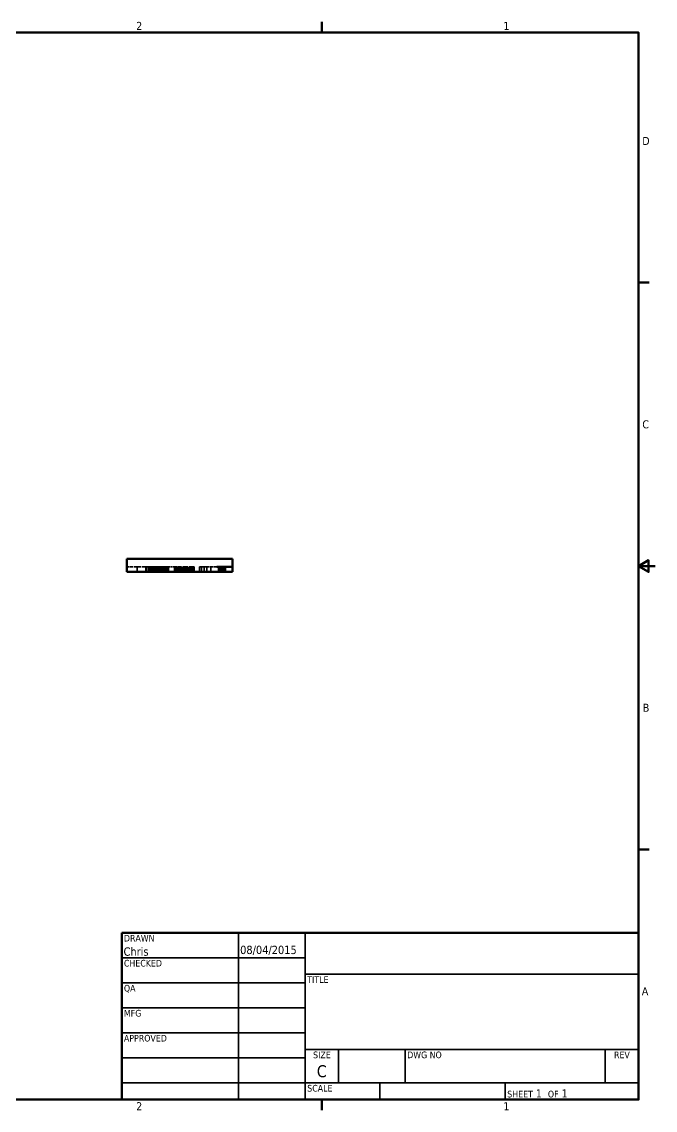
# Model space of a CAD drawing. Header units: millimetres. Extents: x 13 to 546, y 6 to 425.
# Drawn here: x 304.7 to 546.1, y 8.6 to 423.2 of the extents above; entities that cross this region are included whole.
import ezdxf
from ezdxf.enums import TextEntityAlignment as Align

# ---------------------------------------------------------------- set-up
doc = ezdxf.new("R2010")
doc.units = ezdxf.units.MM
doc.linetypes.add('DASHED', pattern=[0.2067, 0.1654, -0.0413])
for name, color, linetype, lineweight in [('Border (ANSI)', 7, 'Continuous', 70), ('Hidden (ANSI)', 7, 'DASHED', 35), ('Title (ANSI)', 7, 'Continuous', 50), ('Visible (ANSI)', 7, 'Continuous', 50)]:
    doc.layers.add(name, color=color, linetype=linetype, lineweight=lineweight)
doc.styles.add('Note Text (ANSI)', font='tahoma_1.ttf')
doc.styles.add('Text Style30', font='tahoma_1.ttf')
doc.styles.add('Text Style38', font='tahoma_1.ttf')
doc.styles.add('Text Style39', font='tahoma_1.ttf')

# ---------------------------------------------------------------- blocks, each defined once
blk = doc.blocks.new('Borders Default Border')
at = {"layer": 'Border (ANSI)'}
for p, q in [((419.1, 419.1), (419.1, 423.16)), ((539.75, 323.85), (543.81, 323.85)), ((539.75, 107.95), (543.81, 107.95)), ((419.1, 12.7), (419.1, 8.64))]:
    blk.add_line(p, q, dxfattribs=at)
at = {"layer": 'Border (ANSI)', "flags": 128}
for points in [[(19.05, 12.7), (19.05, 419.1), (539.75, 419.1), (539.75, 12.7), (19.05, 12.7)], [(546.1, 215.9), (539.75, 215.9), (543.56, 218.1), (543.56, 213.7), (539.75, 215.9)]]:
    blk.add_lwpolyline(points, dxfattribs=at)
at = {"layer": 'Border (ANSI)', "char_height": 3.05, "attachment_point": 7, "style": 'Note Text (ANSI)'}
for s, insert in [('2', (348.33, 420.12)), ('1', (488.26, 420.12)), ('D', (541.17, 376.3)), ('C', (541.17, 268.3)), ('B', (541.36, 160.4)), ('A', (540.99, 52.45)), ('2', (348.33, 8.64)), ('1', (488.26, 8.64))]:
    blk.add_mtext(s, dxfattribs=dict(at, insert=insert))
blk = doc.blocks.new('Title Blocks ANSI - Large')
at = {"layer": 'Title (ANSI)'}
for p, q in [((127, 189.23), (127, 125.73)), ((323.85, 189.23), (127, 189.23)), ((323.85, 125.73), (323.85, 189.23)), ((127, 125.73), (323.85, 125.73))]:
    blk.add_line(p, q, dxfattribs=at)
at = {"layer": 'Title (ANSI)', "lineweight": 35}
for p, q in [((171.45, 125.73), (171.45, 189.23)), ((196.85, 125.73), (196.85, 189.23)), ((127, 179.7), (196.85, 179.7)), ((127, 170.18), (196.85, 170.18)), ((196.85, 173.48), (323.85, 173.48)), ((127, 160.65), (196.85, 160.65)), ((127, 151.13), (196.85, 151.13)), ((127, 141.6), (196.85, 141.6)), ((323.85, 144.78), (196.85, 144.78)), ((209.55, 132.08), (209.55, 144.78)), ((234.95, 132.08), (234.95, 144.78)), ((311.15, 132.08), (311.15, 144.78)), ((196.85, 132.08), (127, 132.08)), ((323.85, 132.08), (196.85, 132.08)), ((225.3, 132.08), (225.3, 125.73)), ((273.05, 132.08), (273.05, 125.73))]:
    blk.add_line(p, q, dxfattribs=at)
at = {"layer": 'Title (ANSI)', "style": 'Text Style38'}
for s, p in [('DRAWN', (127.76, 188.47)), ('CHECKED', (127.76, 178.94)), ('TITLE', (197.61, 172.72)), ('QA', (127.76, 169.42)), ('MFG', (127.76, 159.89)), ('APPROVED', (127.76, 150.37)), ('DWG NO', (235.71, 144.02)), ('SCALE', (197.61, 131.32))]:
    blk.add_text(s, height=2.54, dxfattribs=at).set_placement(p, align=Align.TOP_LEFT)
for s, p in [('SIZE', (203.2, 144.02)), ('REV', (317.5, 144.02))]:
    blk.add_text(s, height=2.54, dxfattribs=at).set_placement(p, align=Align.TOP_CENTER)
at = {"layer": 'Title (ANSI)', "insert": (273.81, 126.49), "char_height": 3.048, "attachment_point": 7, "style": 'Note Text (ANSI)'}
blk.add_mtext('\\fTahoma|b0|i0;\\H2.5400;SHEET\\fTahoma|b0|i0;\\H3.0480; 1  \\fTahoma|b0|i0;\\H2.5400;OF\\fTahoma|b0|i0;\\H3.0480; 1 ', dxfattribs=at)
at = {"layer": 'Title (ANSI)'}
for tag, p, height, style in [('AUTHOR_001', (127.62, 180.52), 3.17, 'Text Style39'), ('CREATION_DATE_001', (172.04, 181.16), 3.17, 'Text Style39'), ('Sheet_Size_001', (201.26, 134.24), 4.57, 'Text Style30')]:
    blk.add_attdef(tag, p, '', height=height, dxfattribs=dict(at, style=style))
at = {"layer": 'Title (ANSI)', "style": 'Text Style39'}
for tag, p in [('COMPANY', (260.35, 181.36)), ('REVISION_NUMBER', (317.5, 136.52))]:
    blk.add_attdef(tag, text='', height=3.17, dxfattribs=at).set_placement(p, align=Align.MIDDLE_CENTER)
at = {"layer": 'Title (ANSI)'}
for tag, height, style, p in [('CHECKED_BY', 3.17, 'Text Style39', (127.76, 170.94)), ('CHECKED_DATE', 3.17, 'Text Style39', (172.21, 170.94)), ('MFG_APPROVED_BY', 3.17, 'Text Style39', (127.76, 151.89)), ('MFG_APPROVED_DATE', 3.17, 'Text Style39', (172.21, 151.89)), ('ENG_APPROVED_BY', 3.17, 'Text Style39', (127.76, 142.37)), ('ENG_APPROVAL_DATE', 3.17, 'Text Style39', (172.21, 142.37)), ('PART_NUMBER', 4.57, 'Text Style30', (235.71, 132.84))]:
    blk.add_attdef(tag, text='', height=height, dxfattribs=dict(at, style=style)).set_placement(p, align=Align.BOTTOM_LEFT)
at = {"layer": 'Title (ANSI)', "style": 'Text Style30'}
blk.add_attdef('TITLE', text='', height=4.57, dxfattribs=at).set_placement((197.61, 158.06), align=Align.MIDDLE_LEFT)

msp = doc.modelspace()

# ---------------------------------------------------------------- linework, layer by layer
at = {"layer": 'Hidden (ANSI)', "ltscale": 7.555916}
msp.add_line((348.75, 215.67), (344.78, 215.67), dxfattribs=at)
at = {"layer": 'Hidden (ANSI)', "ltscale": 8.85047}
msp.add_line((352.02, 215.67), (348.75, 215.67), dxfattribs=at)
at = {"layer": 'Hidden (ANSI)', "ltscale": 3.809293}
for p, q in [((348.75, 213.67), (348.75, 215.67)), ((352.02, 213.67), (352.02, 215.67)), ((352.2, 213.67), (352.2, 215.67)), ((353.03, 213.67), (353.03, 215.67)), ((353.05, 213.67), (353.05, 215.67)), ((353.09, 213.67), (353.09, 215.67)), ((353.17, 213.67), (353.17, 215.67)), ((353.17, 213.67), (353.17, 215.67)), ((353.24, 213.67), (353.24, 215.67)), ((353.25, 213.67), (353.25, 215.67)), ((353.27, 213.67), (353.27, 215.67)), ((353.28, 213.67), (353.28, 215.67)), ((353.31, 213.67), (353.31, 215.67)), ((353.35, 213.67), (353.35, 215.67)), ((353.42, 213.67), (353.42, 215.67)), ((353.47, 213.67), (353.47, 215.67)), ((353.59, 213.67), (353.59, 215.67)), ((353.71, 213.67), (353.71, 215.67)), ((353.71, 213.67), (353.71, 215.67)), ((353.82, 213.67), (353.82, 215.67)), ((353.93, 213.67), (353.93, 215.67)), ((354, 213.67), (354, 215.67)), ((354.02, 213.67), (354.02, 215.67)), ((354.24, 213.67), (354.24, 215.67)), ((354.34, 213.67), (354.34, 215.67)), ((354.36, 213.67), (354.36, 215.67)), ((354.57, 213.67), (354.57, 215.67)), ((354.58, 213.67), (354.58, 215.67)), ((354.6, 213.67), (354.6, 215.67)), ((354.6, 213.67), (354.6, 215.67)), ((354.65, 213.67), (354.65, 215.67)), ((354.71, 213.67), (354.71, 215.67)), ((354.73, 213.67), (354.73, 215.67)), ((354.74, 213.67), (354.74, 215.67)), ((354.79, 213.67), (354.79, 215.67)), ((354.87, 213.67), (354.87, 215.67)), ((354.88, 213.67), (354.88, 215.67)), ((354.97, 213.67), (354.97, 215.67)), ((355, 213.67), (355, 215.67)), ((355.02, 213.67), (355.02, 215.67)), ((355.16, 213.67), (355.16, 215.67)), ((355.18, 213.67), (355.18, 215.67)), ((355.23, 213.67), (355.23, 215.67)), ((355.35, 213.67), (355.35, 215.67)), ((355.36, 213.67), (355.36, 215.67)), ((355.43, 213.67), (355.43, 215.67)), ((355.46, 213.67), (355.46, 215.67)), ((355.48, 213.67), (355.48, 215.67)), ((355.57, 213.67), (355.57, 215.67)), ((355.68, 213.67), (355.68, 215.67)), ((355.79, 213.67), (355.79, 215.67)), ((355.87, 213.67), (355.87, 215.67)), ((355.89, 213.67), (355.89, 215.67)), ((355.94, 213.67), (355.94, 215.67)), ((355.95, 213.67), (355.95, 215.67)), ((355.99, 213.67), (355.99, 215.67)), ((356.01, 213.67), (356.01, 215.67)), ((356.05, 213.67), (356.05, 215.67)), ((356.06, 213.67), (356.06, 215.67)), ((356.18, 213.67), (356.18, 215.67)), ((356.29, 213.67), (356.29, 215.67)), ((356.31, 213.67), (356.31, 215.67)), ((356.31, 213.67), (356.31, 215.67)), ((356.36, 213.67), (356.36, 215.67)), ((356.43, 213.67), (356.43, 215.67)), ((356.5, 213.67), (356.5, 215.67)), ((356.51, 213.67), (356.51, 215.67)), ((356.64, 213.67), (356.64, 215.67)), ((356.68, 213.67), (356.68, 215.67)), ((356.77, 213.67), (356.77, 215.67)), ((356.78, 213.67), (356.78, 215.67)), ((357.01, 213.67), (357.01, 215.67)), ((357.02, 213.67), (357.02, 215.67)), ((357.1, 213.67), (357.1, 215.67)), ((357.13, 213.67), (357.13, 215.67)), ((357.22, 213.67), (357.22, 215.67)), ((357.24, 213.67), (357.24, 215.67)), ((357.26, 213.67), (357.26, 215.67)), ((357.42, 213.67), (357.42, 215.67)), ((357.5, 213.67), (357.5, 215.67)), ((357.54, 213.67), (357.54, 215.67)), ((357.55, 213.67), (357.55, 215.67)), ((357.59, 213.67), (357.59, 215.67)), ((357.63, 213.67), (357.63, 215.67)), ((357.65, 213.67), (357.65, 215.67)), ((357.67, 213.67), (357.67, 215.67)), ((357.68, 213.67), (357.68, 215.67)), ((357.8, 213.67), (357.8, 215.67)), ((357.83, 213.67), (357.83, 215.67)), ((357.92, 213.67), (357.92, 215.67)), ((357.94, 213.67), (357.94, 215.67)), ((358.04, 213.67), (358.04, 215.67)), ((358.08, 213.67), (358.08, 215.67)), ((358.24, 213.67), (358.24, 215.67)), ((358.28, 213.67), (358.28, 215.67)), ((358.33, 213.67), (358.33, 215.67)), ((358.36, 213.67), (358.36, 215.67)), ((358.37, 213.67), (358.37, 215.67)), ((358.4, 213.67), (358.4, 215.67)), ((358.54, 213.67), (358.54, 215.67)), ((358.64, 213.67), (358.64, 215.67)), ((358.65, 213.67), (358.65, 215.67)), ((358.71, 213.67), (358.71, 215.67)), ((358.74, 213.67), (358.74, 215.67)), ((358.78, 213.67), (358.78, 215.67)), ((358.82, 213.67), (358.82, 215.67)), ((358.84, 213.67), (358.84, 215.67)), ((358.9, 213.67), (358.9, 215.67)), ((358.96, 213.67), (358.96, 215.67)), ((359.03, 213.67), (359.03, 215.67)), ((359.08, 213.67), (359.08, 215.67)), ((359.1, 213.67), (359.1, 215.67)), ((359.12, 213.67), (359.12, 215.67)), ((359.13, 213.67), (359.13, 215.67)), ((359.14, 213.67), (359.14, 215.67)), ((359.24, 213.67), (359.24, 215.67)), ((359.33, 213.67), (359.33, 215.67)), ((359.52, 213.67), (359.52, 215.67)), ((359.58, 213.67), (359.58, 215.67)), ((359.64, 213.67), (359.64, 215.67)), ((359.67, 213.67), (359.67, 215.67)), ((359.84, 213.67), (359.84, 215.67)), ((359.85, 213.67), (359.85, 215.67)), ((359.87, 213.67), (359.87, 215.67)), ((359.94, 213.67), (359.94, 215.67)), ((359.96, 213.67), (359.96, 215.67)), ((360.06, 213.67), (360.06, 215.67)), ((360.11, 213.67), (360.11, 215.67)), ((360.19, 213.67), (360.19, 215.67)), ((360.2, 213.67), (360.2, 215.67)), ((360.28, 213.67), (360.28, 215.67)), ((360.32, 213.67), (360.32, 215.67)), ((360.39, 213.67), (360.39, 215.67)), ((360.39, 213.67), (360.39, 215.67)), ((360.4, 213.67), (360.4, 215.67)), ((360.44, 213.67), (360.44, 215.67)), ((360.45, 213.67), (360.45, 215.67)), ((360.51, 213.67), (360.51, 215.67)), ((360.59, 213.67), (360.59, 215.67)), ((360.6, 213.67), (360.6, 215.67)), ((360.65, 213.67), (360.65, 215.67)), ((360.66, 213.67), (360.66, 215.67)), ((362.92, 213.67), (362.92, 215.67)), ((362.93, 213.67), (362.93, 215.67)), ((362.94, 213.67), (362.94, 215.67)), ((362.98, 213.67), (362.98, 215.67)), ((362.99, 213.67), (362.99, 215.67)), ((363.02, 213.67), (363.02, 215.67)), ((363.04, 213.67), (363.04, 215.67)), ((363.04, 213.67), (363.04, 215.67)), ((363.06, 213.67), (363.06, 215.67)), ((363.07, 213.67), (363.07, 215.67)), ((363.08, 213.67), (363.08, 215.67)), ((363.09, 213.67), (363.09, 215.67)), ((363.1, 213.67), (363.1, 215.67)), ((363.13, 213.67), (363.13, 215.67)), ((363.15, 213.67), (363.15, 215.67)), ((363.15, 213.67), (363.15, 215.67)), ((363.16, 213.67), (363.16, 215.67)), ((363.19, 213.67), (363.19, 215.67)), ((363.2, 213.67), (363.2, 215.67)), ((363.24, 213.67), (363.24, 215.67)), ((363.28, 213.67), (363.28, 215.67)), ((363.29, 213.67), (363.29, 215.67)), ((363.3, 213.67), (363.3, 215.67)), ((363.36, 213.67), (363.36, 215.67)), ((363.37, 213.67), (363.37, 215.67)), ((363.4, 213.67), (363.4, 215.67)), ((363.41, 213.67), (363.41, 215.67)), ((363.47, 213.67), (363.47, 215.67)), ((363.57, 213.67), (363.57, 215.67)), ((363.58, 213.67), (363.58, 215.67)), ((363.6, 213.67), (363.6, 215.67)), ((363.7, 213.67), (363.7, 215.67)), ((363.74, 213.67), (363.74, 215.67)), ((363.84, 213.67), (363.84, 215.67)), ((363.89, 213.67), (363.89, 215.67)), ((363.95, 213.67), (363.95, 215.67)), ((364, 213.67), (364, 215.67)), ((364.02, 213.67), (364.02, 215.67)), ((364.18, 213.67), (364.18, 215.67)), ((364.25, 213.67), (364.25, 215.67)), ((364.35, 213.67), (364.35, 215.67)), ((364.36, 213.67), (364.36, 215.67)), ((364.38, 213.67), (364.38, 215.67)), ((364.38, 213.67), (364.38, 215.67)), ((364.41, 213.67), (364.41, 215.67)), ((364.47, 213.67), (364.47, 215.67)), ((364.49, 213.67), (364.49, 215.67)), ((364.51, 213.67), (364.51, 215.67)), ((364.56, 213.67), (364.56, 215.67)), ((364.57, 213.67), (364.57, 215.67)), ((364.6, 213.67), (364.6, 215.67)), ((364.6, 213.67), (364.6, 215.67)), ((364.61, 213.67), (364.61, 215.67)), ((364.63, 213.67), (364.63, 215.67)), ((364.68, 213.67), (364.68, 215.67)), ((364.69, 213.67), (364.69, 215.67)), ((364.71, 213.67), (364.71, 215.67)), ((364.75, 213.67), (364.75, 215.67)), ((364.85, 213.67), (364.85, 215.67)), ((364.86, 213.67), (364.86, 215.67)), ((364.87, 213.67), (364.87, 215.67)), ((364.87, 213.67), (364.87, 215.67)), ((364.89, 213.67), (364.89, 215.67)), ((364.9, 213.67), (364.9, 215.67)), ((364.92, 213.67), (364.92, 215.67)), ((365.03, 213.67), (365.03, 215.67)), ((365.03, 213.67), (365.03, 215.67)), ((365.04, 213.67), (365.04, 215.67)), ((365.08, 213.67), (365.08, 215.67)), ((365.25, 213.67), (365.25, 215.67)), ((365.26, 213.67), (365.26, 215.67)), ((365.28, 213.67), (365.28, 215.67)), ((365.29, 213.67), (365.29, 215.67)), ((365.3, 213.67), (365.3, 215.67)), ((365.46, 213.67), (365.46, 215.67)), ((365.47, 213.67), (365.47, 215.67)), ((365.5, 213.67), (365.5, 215.67)), ((365.51, 213.67), (365.51, 215.67)), ((365.68, 213.67), (365.68, 215.67)), ((365.72, 213.67), (365.72, 215.67)), ((365.72, 213.67), (365.72, 215.67)), ((365.78, 213.67), (365.78, 215.67)), ((365.85, 213.67), (365.85, 215.67)), ((365.85, 213.67), (365.85, 215.67)), ((365.89, 213.67), (365.89, 215.67)), ((365.96, 213.67), (365.96, 215.67)), ((365.97, 213.67), (365.97, 215.67)), ((366.11, 213.67), (366.11, 215.67)), ((366.12, 213.67), (366.12, 215.67)), ((366.21, 213.67), (366.21, 215.67)), ((366.26, 213.67), (366.26, 215.67)), ((366.33, 213.67), (366.33, 215.67)), ((366.37, 213.67), (366.37, 215.67)), ((366.67, 213.67), (366.67, 215.67)), ((366.73, 213.67), (366.73, 215.67)), ((366.83, 213.67), (366.83, 215.67)), ((367.01, 213.67), (367.01, 215.67)), ((367.05, 213.67), (367.05, 215.67)), ((367.24, 213.67), (367.24, 215.67)), ((367.28, 213.67), (367.28, 215.67)), ((367.29, 213.67), (367.29, 215.67)), ((367.3, 213.67), (367.3, 215.67)), ((367.31, 213.67), (367.31, 215.67)), ((367.33, 213.67), (367.33, 215.67)), ((367.48, 213.67), (367.48, 215.67)), ((367.48, 213.67), (367.48, 215.67)), ((367.49, 213.67), (367.49, 215.67)), ((367.7, 213.67), (367.7, 215.67)), ((367.79, 213.67), (367.79, 215.67)), ((367.81, 213.67), (367.81, 215.67)), ((367.92, 213.67), (367.92, 215.67)), ((368.14, 213.67), (368.14, 215.67)), ((368.15, 213.67), (368.15, 215.67)), ((368.17, 213.67), (368.17, 215.67)), ((368.18, 213.67), (368.18, 215.67)), ((368.3, 213.67), (368.3, 215.67)), ((368.46, 213.67), (368.46, 215.67)), ((368.47, 213.67), (368.47, 215.67)), ((368.59, 213.67), (368.59, 215.67)), ((368.64, 213.67), (368.64, 215.67)), ((368.65, 213.67), (368.65, 215.67)), ((368.72, 213.67), (368.72, 215.67)), ((368.76, 213.67), (368.76, 215.67)), ((368.77, 213.67), (368.77, 215.67)), ((368.79, 213.67), (368.79, 215.67)), ((368.8, 213.67), (368.8, 215.67)), ((368.89, 213.67), (368.89, 215.67)), ((368.91, 213.67), (368.91, 215.67)), ((369.04, 213.67), (369.04, 215.67)), ((369.09, 213.67), (369.09, 215.67)), ((369.13, 213.67), (369.13, 215.67)), ((369.16, 213.67), (369.16, 215.67)), ((369.3, 213.67), (369.3, 215.67)), ((369.46, 213.67), (369.46, 215.67)), ((369.49, 213.67), (369.49, 215.67)), ((369.68, 213.67), (369.68, 215.67)), ((369.74, 213.67), (369.74, 215.67)), ((369.77, 213.67), (369.77, 215.67)), ((369.82, 213.67), (369.82, 215.67)), ((369.97, 213.67), (369.97, 215.67)), ((370.01, 213.67), (370.01, 215.67)), ((370.02, 213.67), (370.02, 215.67)), ((370.02, 213.67), (370.02, 215.67)), ((370.16, 213.67), (370.16, 215.67)), ((370.22, 213.67), (370.22, 215.67)), ((370.24, 213.67), (370.24, 215.67)), ((370.25, 213.67), (370.25, 215.67)), ((370.29, 213.67), (370.29, 215.67)), ((370.32, 213.67), (370.32, 215.67)), ((370.34, 213.67), (370.34, 215.67)), ((370.35, 213.67), (370.35, 215.67)), ((370.41, 213.67), (370.41, 215.67)), ((370.42, 213.67), (370.42, 215.67)), ((370.44, 213.67), (370.44, 215.67)), ((370.46, 213.67), (370.46, 215.67)), ((372.46, 213.67), (372.46, 215.67)), ((373.27, 213.67), (373.27, 215.67)), ((374.25, 213.67), (374.25, 215.67)), ((375.19, 213.67), (375.19, 215.67)), ((376.77, 213.67), (376.77, 215.67)), ((379.75, 213.67), (379.75, 215.67)), ((380.21, 213.67), (380.21, 215.67)), ((380.24, 213.67), (380.24, 215.67)), ((380.45, 213.67), (380.45, 215.67)), ((380.56, 213.67), (380.56, 215.67)), ((380.6, 213.67), (380.6, 215.67)), ((380.77, 213.67), (380.77, 215.67)), ((380.83, 213.67), (380.83, 215.67)), ((380.89, 213.67), (380.89, 215.67)), ((381.26, 213.67), (381.26, 215.67)), ((381.63, 213.67), (381.63, 215.67)), ((381.94, 213.67), (381.94, 215.67)), ((382.16, 213.67), (382.16, 215.67)), ((382.3, 213.67), (382.3, 215.67)), ((382.33, 213.67), (382.33, 215.67)), ((382.39, 213.67), (382.39, 215.67)), ((382.41, 213.67), (382.41, 215.67))]:
    msp.add_line(p, q, dxfattribs=at)
at = {"layer": 'Hidden (ANSI)', "ltscale": 1.922208}
msp.add_line((353.03, 215.67), (352.02, 215.67), dxfattribs=at)
at = {"layer": 'Hidden (ANSI)', "ltscale": 0.925857}
msp.add_line((353.05, 215.67), (353.03, 215.67), dxfattribs=at)
at = {"layer": 'Hidden (ANSI)', "ltscale": 0.847111}
for p, q in [((353.09, 215.67), (353.05, 215.67)), ((360.65, 215.67), (360.6, 215.67))]:
    msp.add_line(p, q, dxfattribs=at)
at = {"layer": 'Hidden (ANSI)', "ltscale": 0.773444}
msp.add_line((353.17, 215.67), (353.09, 215.67), dxfattribs=at)
at = {"layer": 'Hidden (ANSI)', "ltscale": 0.424035}
msp.add_line((353.24, 215.67), (353.17, 215.67), dxfattribs=at)
at = {"layer": 'Hidden (ANSI)', "ltscale": 0.517182}
msp.add_line((353.25, 215.67), (353.24, 215.67), dxfattribs=at)
at = {"layer": 'Hidden (ANSI)', "ltscale": 0.858444}
msp.add_line((353.31, 215.67), (353.25, 215.67), dxfattribs=at)
at = {"layer": 'Hidden (ANSI)', "ltscale": 0.797128}
msp.add_line((353.42, 215.67), (353.31, 215.67), dxfattribs=at)
at = {"layer": 'Hidden (ANSI)', "ltscale": 0.749568}
msp.add_line((353.59, 215.67), (353.42, 215.67), dxfattribs=at)
at = {"layer": 'Hidden (ANSI)', "ltscale": 0.733772}
for p, q in [((353.82, 215.67), (353.59, 215.67)), ((363.47, 215.67), (363.24, 215.67))]:
    msp.add_line(p, q, dxfattribs=at)
at = {"layer": 'Hidden (ANSI)', "ltscale": 0.300679}
msp.add_line((353.93, 215.67), (353.82, 215.67), dxfattribs=at)
at = {"layer": 'Hidden (ANSI)', "ltscale": 0.73873}
msp.add_line((354.24, 215.67), (353.93, 215.67), dxfattribs=at)
at = {"layer": 'Hidden (ANSI)', "ltscale": 0.764629}
msp.add_line((354.6, 215.67), (354.24, 215.67), dxfattribs=at)
at = {"layer": 'Hidden (ANSI)', "ltscale": 0.80494}
msp.add_line((355.02, 215.67), (354.6, 215.67), dxfattribs=at)
at = {"layer": 'Hidden (ANSI)', "ltscale": 0.894654}
msp.add_line((355.48, 215.67), (355.02, 215.67), dxfattribs=at)
at = {"layer": 'Hidden (ANSI)', "ltscale": 0.768212}
msp.add_line((355.89, 215.67), (355.48, 215.67), dxfattribs=at)
at = {"layer": 'Hidden (ANSI)', "ltscale": 0.825789}
msp.add_line((356.31, 215.67), (355.89, 215.67), dxfattribs=at)
at = {"layer": 'Hidden (ANSI)', "ltscale": 0.763309}
msp.add_line((356.68, 215.67), (356.31, 215.67), dxfattribs=at)
at = {"layer": 'Hidden (ANSI)', "ltscale": 0.735428}
msp.add_line((357.01, 215.67), (356.68, 215.67), dxfattribs=at)
at = {"layer": 'Hidden (ANSI)', "ltscale": 0.589668}
msp.add_line((357.22, 215.67), (357.01, 215.67), dxfattribs=at)
at = {"layer": 'Hidden (ANSI)', "ltscale": 0.743608}
msp.add_line((357.42, 215.67), (357.22, 215.67), dxfattribs=at)
at = {"layer": 'Hidden (ANSI)', "ltscale": 0.79385}
msp.add_line((357.54, 215.67), (357.42, 215.67), dxfattribs=at)
at = {"layer": 'Hidden (ANSI)', "ltscale": 0.896052}
msp.add_line((357.59, 215.67), (357.54, 215.67), dxfattribs=at)
at = {"layer": 'Hidden (ANSI)', "ltscale": 3.061417}
msp.add_line((357.63, 215.67), (357.59, 215.67), dxfattribs=at)
at = {"layer": 'Hidden (ANSI)', "ltscale": 0.368325}
msp.add_line((357.65, 215.67), (357.63, 215.67), dxfattribs=at)
at = {"layer": 'Hidden (ANSI)', "ltscale": 0.717095}
msp.add_line((357.8, 215.67), (357.65, 215.67), dxfattribs=at)
at = {"layer": 'Hidden (ANSI)', "ltscale": 0.094978}
msp.add_line((357.83, 215.67), (357.8, 215.67), dxfattribs=at)
at = {"layer": 'Hidden (ANSI)', "ltscale": 0.794901}
msp.add_line((358.24, 215.67), (357.83, 215.67), dxfattribs=at)
at = {"layer": 'Hidden (ANSI)', "ltscale": 0.166887}
msp.add_line((358.33, 215.67), (358.24, 215.67), dxfattribs=at)
at = {"layer": 'Hidden (ANSI)', "ltscale": 0.786592}
msp.add_line((358.71, 215.67), (358.33, 215.67), dxfattribs=at)
at = {"layer": 'Hidden (ANSI)', "ltscale": 0.370208}
msp.add_line((358.82, 215.67), (358.71, 215.67), dxfattribs=at)
at = {"layer": 'Hidden (ANSI)', "ltscale": 0.871825}
msp.add_line((358.9, 215.67), (358.82, 215.67), dxfattribs=at)
at = {"layer": 'Hidden (ANSI)', "ltscale": 2.951875}
msp.add_line((360.45, 215.67), (358.9, 215.67), dxfattribs=at)
at = {"layer": 'Hidden (ANSI)', "ltscale": 0.37761}
msp.add_line((360.51, 215.67), (360.45, 215.67), dxfattribs=at)
at = {"layer": 'Hidden (ANSI)', "ltscale": 0.775105}
msp.add_line((360.6, 215.67), (360.51, 215.67), dxfattribs=at)
at = {"layer": 'Hidden (ANSI)', "ltscale": 0.942787}
msp.add_line((360.66, 215.67), (360.65, 215.67), dxfattribs=at)
at = {"layer": 'Hidden (ANSI)', "ltscale": 4.486236}
msp.add_line((363.02, 215.67), (360.66, 215.67), dxfattribs=at)
at = {"layer": 'Hidden (ANSI)', "ltscale": 0.796474}
msp.add_line((363.06, 215.67), (363.02, 215.67), dxfattribs=at)
at = {"layer": 'Hidden (ANSI)', "ltscale": 0.794376}
msp.add_line((363.24, 215.67), (363.06, 215.67), dxfattribs=at)
at = {"layer": 'Hidden (ANSI)', "ltscale": 0.785928}
msp.add_line((363.74, 215.67), (363.47, 215.67), dxfattribs=at)
at = {"layer": 'Hidden (ANSI)', "ltscale": 0.635465}
msp.add_line((364, 215.67), (363.74, 215.67), dxfattribs=at)
at = {"layer": 'Hidden (ANSI)', "ltscale": 0.667534}
msp.add_line((364.35, 215.67), (364, 215.67), dxfattribs=at)
at = {"layer": 'Hidden (ANSI)', "ltscale": 11.424212}
msp.add_line((370.35, 215.67), (364.35, 215.67), dxfattribs=at)
at = {"layer": 'Hidden (ANSI)', "ltscale": 0.718258}
msp.add_line((370.41, 215.67), (370.35, 215.67), dxfattribs=at)
at = {"layer": 'Hidden (ANSI)', "ltscale": 0.811521}
msp.add_line((370.44, 215.67), (370.41, 215.67), dxfattribs=at)
at = {"layer": 'Hidden (ANSI)', "ltscale": 0.909186}
msp.add_line((370.46, 215.67), (370.44, 215.67), dxfattribs=at)
at = {"layer": 'Hidden (ANSI)', "ltscale": 3.410516}
msp.add_line((374.25, 215.67), (372.46, 215.67), dxfattribs=at)
at = {"layer": 'Hidden (ANSI)', "ltscale": 1.792766}
msp.add_line((375.19, 215.67), (374.25, 215.67), dxfattribs=at)
at = {"layer": 'Hidden (ANSI)', "ltscale": 7.306525}
msp.add_line((379.03, 215.67), (375.19, 215.67), dxfattribs=at)
at = {"layer": 'Visible (ANSI)'}
for p, q in [((344.78, 218.67), (385.03, 218.67)), ((344.78, 213.67), (344.78, 218.67)), ((385.03, 215.67), (379.03, 215.67)), ((385.03, 215.67), (385.03, 218.67)), ((385.03, 213.67), (385.03, 215.67)), ((344.78, 213.67), (379.03, 213.67)), ((385.03, 213.67), (379.03, 213.67))]:
    msp.add_line(p, q, dxfattribs=at)

# ---------------------------------------------------------------- block references
msp.add_blockref('Borders Default Border', (0, 0))
msp.add_blockref('Title Blocks ANSI - Large', (215.9, -113.03)).add_auto_attribs({'AUTHOR_001': 'Chris', 'CREATION_DATE_001': '08/04/2015', 'Sheet_Size_001': 'C'})

doc.saveas('drawing.dxf')
